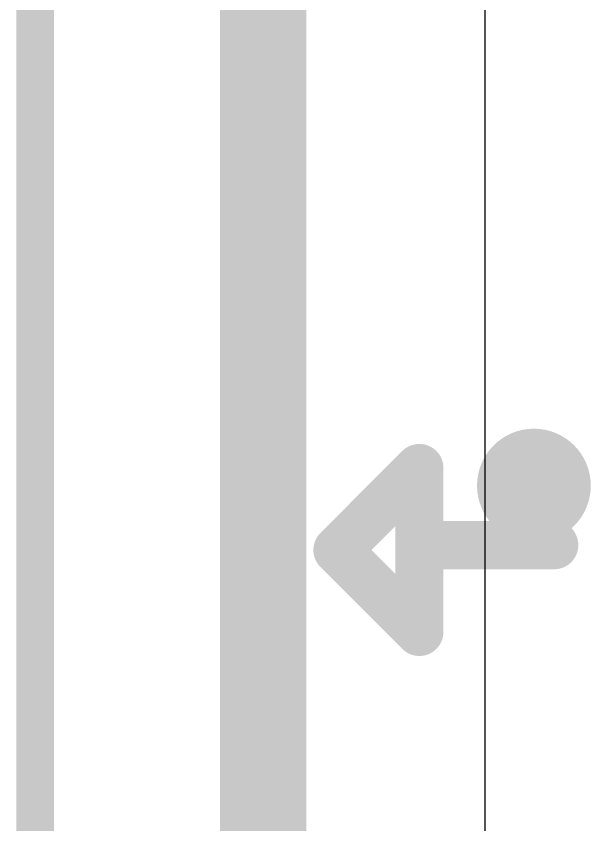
# Model space of a CAD drawing. Header units: inches. Extents: x 0 to 12.4, y -0.6 to 2.2.
# Drawn here: x -0.0473 to 0.0719, y 0.9539 to 1.1217 of the extents above; entities that cross this region are included whole.
import ezdxf

# ---------------------------------------------------------------- set-up
doc = ezdxf.new("R2010")
doc.units = ezdxf.units.IN
doc.header["$MEASUREMENT"] = 0
for name, color, linetype in [('Board_Outline', 216, 'Continuous'), ('Bottom Layer', 5, 'Continuous'), ('Dimension', 6, 'Continuous'), ('Mechanical 4', 56, 'Continuous'), ('Top Layer', 1, 'Continuous'), ('Top Overlay', 2, 'Continuous')]:
    doc.layers.add(name, color=color, linetype=linetype)

# ---------------------------------------------------------------- blocks, each defined once
blk = doc.blocks.new('TYPE_C_31_M_17__56')
at = {"layer": 'Top Overlay'}
for points in [[(0.01, -0.159, 0.01, 0.01, 0), (0.01, -0.131, 0.01, 0.01, 0)], [(0.01, -0.159, 0.01, 0.01, 0), (-0.006, -0.159, 0.01, 0.01, 0)], [(0.011, -0.176, 0.01, 0.01, 0), (-0.006, -0.159, 0.01, 0.01, 0)], [(0.028, -0.159, 0.01, 0.01, 0), (0.01, -0.159, 0.01, 0.01, 0)], [(0.011, -0.176, 0.01, 0.01, 0), (0.028, -0.159, 0.01, 0.01, 0)], [(0.17008, -0.18808, 0.005, 0.005, 0), (-0.17008, -0.18808, 0.005, 0.005, 0)]]:
    blk.add_lwpolyline(points, format="xyseb", dxfattribs=at)
for points in [[(0.0075, -0.131, 0.005, 0.005, 1), (0.0125, -0.131, 0.005, 0.005, 1)], [(-0.0085, -0.159, 0.005, 0.005, 1), (-0.0035, -0.159, 0.005, 0.005, 1)], [(-0.0085, -0.159, 0.005, 0.005, 1), (-0.0035, -0.159, 0.005, 0.005, 1)], [(0.0075, -0.159, 0.005, 0.005, 1), (0.0125, -0.159, 0.005, 0.005, 1)], [(0.0075, -0.159, 0.005, 0.005, 1), (0.0125, -0.159, 0.005, 0.005, 1)], [(0.0075, -0.159, 0.005, 0.005, 1), (0.0125, -0.159, 0.005, 0.005, 1)], [(0.0255, -0.159, 0.005, 0.005, 1), (0.0305, -0.159, 0.005, 0.005, 1)], [(0.0255, -0.159, 0.005, 0.005, 1), (0.0305, -0.159, 0.005, 0.005, 1)], [(0.0085, -0.176, 0.005, 0.005, 1), (0.0135, -0.176, 0.005, 0.005, 1)], [(0.0085, -0.176, 0.005, 0.005, 1), (0.0135, -0.176, 0.005, 0.005, 1)]]:
    blk.add_lwpolyline(points, format="xyseb", close=True, dxfattribs=at)

msp = doc.modelspace()

# ---------------------------------------------------------------- hatches: boundary and pattern name
at = {"layer": 'Dimension'}
h = msp.add_hatch(color=6, dxfattribs=at)
edge = h.paths.add_edge_path()
edge.add_arc((0.06013, 1.02429), 0.01181, 0, 360)

# ---------------------------------------------------------------- linework, layer by layer
at = {"layer": 'Board_Outline'}
msp.add_lwpolyline([(0, 0, 0.01, 0.01, 0), (0, 1.9685, 0.01, 0.01, 0)], format="xyseb", dxfattribs=at)
at = {"layer": 'Bottom Layer'}
msp.add_line((0.05, 0.75821), (0.05, 1.48174), dxfattribs=at)
at = {"layer": 'Dimension'}
msp.add_lwpolyline([(0.00897, 0.88942, 0.00787, 0.00787, 0), (0.00897, 1.15362, 0.00787, 0.00787, 0)], format="xyseb", dxfattribs=at)
at = {"layer": 'Mechanical 4'}
msp.add_lwpolyline([(-0.04341, 0.83482, 0.00787, 0.00787, 0), (-0.04341, 1.19702, 0.00787, 0.00787, 0)], format="xyseb", dxfattribs=at)
at = {"layer": 'Top Layer'}
msp.add_line((0.05, 0.75821), (0.05, 1.48174), dxfattribs=at)

# ---------------------------------------------------------------- block references
at = {"rotation": 270}
msp.add_blockref('TYPE_C_31_M_17__56', (0.19535, 1.02194), dxfattribs=at)

doc.saveas('drawing.dxf')
